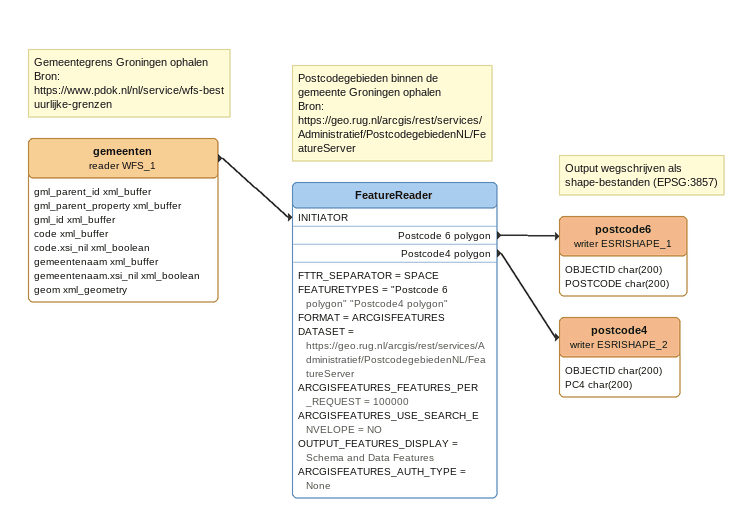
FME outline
Note: Gemeentegrens Groningen ophalen / Bron: https://www.pdok.nl/nl/service/wfs-bestuurlijke-grenzen
gemeenten (reader WFS_1)
    attributes: gml_parent_id xml_buffer, gml_parent_property xml_buffer, gml_id xml_buffer, code xml_buffer, code.xsi_nil xml_boolean, gemeentenaam xml_buffer, gemeentenaam.xsi_nil xml_boolean, geom xml_geometry
    -> FeatureReader [INITIATOR]
Note: Postcodegebieden binnen de gemeente Groningen ophalen / Bron: https://geo.rug.nl/arcgis/rest/services/Administratief/PostcodegebiedenNL/FeatureServer
FeatureReader
    FTTR_SEPARATOR = SPACE
    FEATURETYPES = "Postcode 6 polygon" "Postcode4 polygon"
    FORMAT = ARCGISFEATURES
    DATASET = https://geo.rug.nl/arcgis/rest/services/Administratief/PostcodegebiedenNL/FeatureServer
    ARCGISFEATURES_FEATURES_PER_REQUEST = 100000
    ARCGISFEATURES_USE_SEARCH_ENVELOPE = NO
    OUTPUT_FEATURES_DISPLAY = Schema and Data Features
    ARCGISFEATURES_AUTH_TYPE = None
    Postcode 6 polygon -> postcode6 (writer ESRISHAPE_1)
    Postcode4 polygon -> postcode4 (writer ESRISHAPE_2)
Note: Output wegschrijven als shape-bestanden (EPSG:3857)
postcode6 (writer ESRISHAPE_1)
    attributes: OBJECTID char(200), POSTCODE char(200)
postcode4 (writer ESRISHAPE_2)
    attributes: OBJECTID char(200), PC4 char(200)
